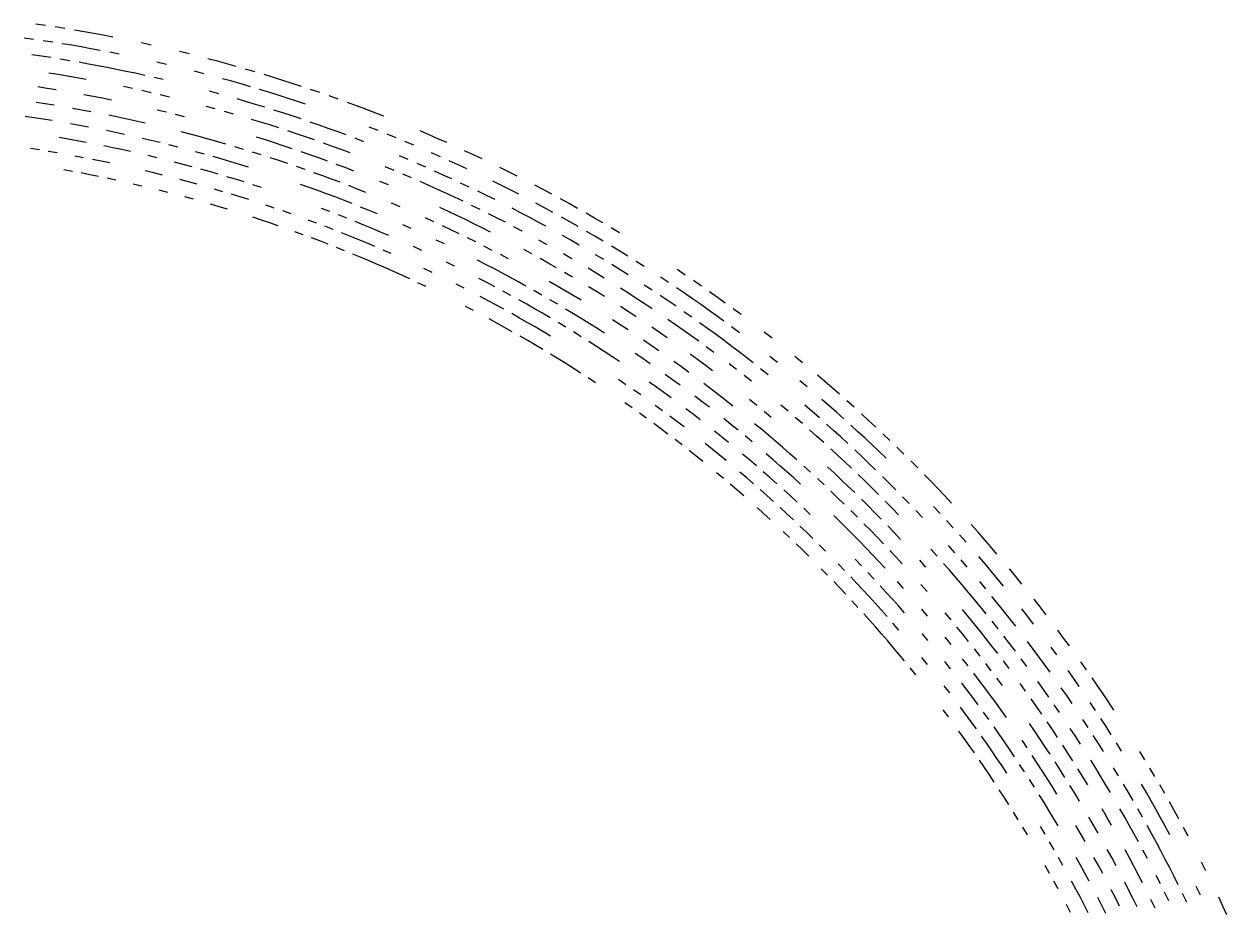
# Model space of a CAD drawing. Header units: metres. Extents: x -298 to 300, y -298 to 299.
# Drawn here: x 40.8 to 272.9, y 124.2 to 296.2 of the extents above; entities that cross this region are included whole.
import ezdxf

# ---------------------------------------------------------------- set-up
doc = ezdxf.new("R2010")
doc.units = ezdxf.units.M

msp = doc.modelspace()

# ---------------------------------------------------------------- linework, layer by layer
for p, q in [((44.97698, 295.93713, -692.8203), (43.11632, 296.21094, -692.8203)), ((48.693043, 295.3546, -692.8203), (46.835926, 295.65173, -692.8203)), ((52.40154, 294.72546, -692.8203), (50.548267, 295.0459, -692.8203)), ((54.252796, 294.39343, -692.8203), (52.40154, 294.72546, -692.8203)), ((42.660145, 293.25507, -692.8203), (40.816395, 293.51428, -692.8203)), ((46.3427, 292.70184, -692.8203), (44.502308, 292.98425, -692.8203)), ((50.018116, 292.10242, -692.8203), (48.181324, 292.4079, -692.8203)), ((56.101917, 294.04974, -692.8203), (54.252796, 294.39343, -692.8203)), ((57.948902, 293.69446, -692.8203), (56.101917, 294.04974, -692.8203)), ((65.31347, 292.15735, -692.8203), (63.47594, 292.55896, -692.8203)), ((44.156483, 290.01172, -692.8203), (42.33318, 290.2804, -692.8203)), ((51.852894, 291.7854, -692.8203), (50.018116, 292.10242, -692.8203)), ((53.68572, 291.4568, -692.8203), (51.852894, 291.7854, -692.8203)), ((55.516468, 291.11676, -692.8203), (53.68572, 291.4568, -692.8203)), ((59.171375, 290.4021, -692.8203), (57.34502, 290.76514, -692.8203)), ((72.63744, 290.4356, -692.8203), (70.81054, 290.8833, -692.8203)), ((45.978138, 289.73157, -692.8203), (44.156483, 290.01172, -692.8203)), ((49.615955, 289.13702, -692.8203), (47.797962, 289.44006, -692.8203)), ((53.246082, 288.49677, -692.8203), (51.431995, 288.82263, -692.8203)), ((55.058094, 288.15955, -692.8203), (53.246082, 288.49677, -692.8203)), ((56.86797, 287.8109, -692.8203), (55.058094, 288.15955, -692.8203)), ((58.675587, 287.45093, -692.8203), (56.86797, 287.8109, -692.8203)), ((68.267204, 288.41504, -692.8203), (66.45312, 288.83533, -692.8203)), ((78.100945, 289.0238, -692.8203), (76.28271, 289.50586, -692.8203)), ((79.91607, 288.53027, -692.8203), (78.100945, 289.0238, -692.8203)), ((81.72814, 288.0254, -692.8203), (79.91607, 288.53027, -692.8203)), ((47.419056, 286.4713, -692.8203), (45.617847, 286.76062, -692.8203)), ((49.218372, 286.17078, -692.8203), (47.419056, 286.4713, -692.8203)), ((51.015797, 285.8589, -692.8203), (49.218372, 286.17078, -692.8203)), ((52.811268, 285.53577, -692.8203), (51.015797, 285.8589, -692.8203)), ((60.481007, 287.0796, -692.8203), (58.675587, 287.45093, -692.8203)), ((62.284046, 286.69696, -692.8203), (60.481007, 287.0796, -692.8203)), ((64.08465, 286.30298, -692.8203), (62.284046, 286.69696, -692.8203)), ((67.67834, 285.48108, -692.8203), (65.882744, 285.89764, -692.8203)), ((75.49645, 286.62018, -692.8203), (73.69341, 287.08594, -692.8203)), ((80.88775, 285.1551, -692.8203), (79.09374, 285.65472, -692.8203)), ((85.34258, 286.98157, -692.8203), (83.53698, 287.50916, -692.8203)), ((88.94372, 285.89233, -692.8203), (87.14483, 286.44257, -692.8203)), ((90.73907, 285.3307, -692.8203), (88.94372, 285.89233, -692.8203)), ((45.255604, 283.78992, -692.8203), (43.471363, 284.06555, -692.8203)), ((47.038136, 283.50293, -692.8203), (45.255604, 283.78992, -692.8203)), ((61.75646, 283.7511, -692.8203), (59.971912, 284.1305, -692.8203)), ((65.31817, 282.95862, -692.8203), (63.538563, 283.36047, -692.8203)), ((78.39385, 282.74524, -692.8203), (76.615166, 283.22925, -692.8203)), ((82.67864, 284.64417, -692.8203), (80.88775, 285.1551, -692.8203)), ((84.4663, 284.12195, -692.8203), (82.67864, 284.64417, -692.8203)), ((88.03161, 283.04395, -692.8203), (86.2506, 283.58856, -692.8203)), ((92.53094, 284.75787, -692.8203), (90.73907, 285.3307, -692.8203)), ((94.319145, 284.17377, -692.8203), (92.53094, 284.75787, -692.8203)), ((97.88445, 282.97192, -692.8203), (96.10369, 283.57843, -692.8203)), ((44.8911, 280.81946, -692.8203), (43.125538, 281.09296, -692.8203)), ((46.655018, 280.5349, -692.8203), (44.8911, 280.81946, -692.8203)), ((54.14928, 282.2434, -692.8203), (52.3745, 282.57507, -692.8203)), ((55.922047, 281.90063, -692.8203), (54.14928, 282.2434, -692.8203)), ((57.692554, 281.54675, -692.8203), (55.922047, 281.90063, -692.8203)), ((68.869804, 282.12146, -692.8203), (67.09527, 282.54565, -692.8203)), ((83.711296, 281.22632, -692.8203), (81.94195, 281.74377, -692.8203)), ((85.47729, 280.69775, -692.8203), (83.711296, 281.22632, -692.8203)), ((89.809135, 282.48816, -692.8203), (88.03161, 283.04395, -692.8203)), ((91.58318, 281.9212, -692.8203), (89.809135, 282.48816, -692.8203)), ((93.35363, 281.34308, -692.8203), (91.58318, 281.9212, -692.8203)), ((95.120415, 280.7539, -692.8203), (93.35363, 281.34308, -692.8203)), ((101.43444, 281.72534, -692.8203), (99.66143, 282.3542, -692.8203)), ((104.96856, 280.4342, -692.8203), (103.203545, 281.08533, -692.8203)), ((51.935474, 279.61475, -692.8203), (50.177235, 279.9325, -692.8203)), ((53.6917, 279.28595, -692.8203), (51.935474, 279.61475, -692.8203)), ((58.94762, 278.2334, -692.8203), (57.197865, 278.5952, -692.8203)), ((68.26641, 279.1902, -692.8203), (66.51031, 279.61066, -692.8203)), ((71.7705, 278.31628, -692.8203), (70.01977, 278.7588, -692.8203)), ((77.700615, 279.83392, -692.8203), (75.94024, 280.3136, -692.8203)), ((81.21221, 278.8413, -692.8203), (79.45794, 279.34314, -692.8203)), ((87.23998, 280.15808, -692.8203), (85.47729, 280.69775, -692.8203)), ((90.75512, 279.0456, -692.8203), (88.99926, 279.60742, -692.8203)), ((92.50738, 278.47278, -692.8203), (90.75512, 279.0456, -692.8203)), ((94.256035, 277.88904, -692.8203), (92.50738, 278.47278, -692.8203)), ((106.729485, 279.77197, -692.8203), (104.96856, 280.4342, -692.8203)), ((108.48626, 279.0987, -692.8203), (106.729485, 279.77197, -692.8203)), ((110.23876, 278.41443, -692.8203), (108.48626, 279.0987, -692.8203)), ((42.777454, 278.1206, -692.8203), (41.02886, 278.38086, -692.8203)), ((44.524403, 277.84937, -692.8203), (42.777454, 278.1206, -692.8203)), ((46.26958, 277.56714, -692.8203), (44.524403, 277.84937, -692.8203)), ((51.49425, 276.65485, -692.8203), (49.754627, 276.9699, -692.8203)), ((53.23186, 276.32886, -692.8203), (51.49425, 276.65485, -692.8203)), ((60.695118, 277.86047, -692.8203), (58.94762, 278.2334, -692.8203)), ((62.440235, 277.47668, -692.8203), (60.695118, 277.86047, -692.8203)), ((64.182976, 277.0819, -692.8203), (62.440235, 277.47668, -692.8203)), ((86.45568, 277.26996, -692.8203), (84.711174, 277.8047, -692.8203)), ((88.19683, 276.72424, -692.8203), (86.45568, 277.26996, -692.8203)), ((89.93456, 276.16754, -692.8203), (88.19683, 276.72424, -692.8203)), ((97.74218, 276.68848, -692.8203), (96.00097, 277.2942, -692.8203)), ((99.47961, 276.07178, -692.8203), (97.74218, 276.68848, -692.8203)), ((109.115105, 275.6427, -692.8203), (107.38, 276.31995, -692.8203)), ((49.3297, 274.00757, -692.8203), (47.6068, 274.30908, -692.8203)), ((51.05077, 273.69525, -692.8203), (49.3297, 274.00757, -692.8203)), ((58.43218, 275.28546, -692.8203), (56.700916, 275.64417, -692.8203)), ((60.16112, 274.9159, -692.8203), (58.43218, 275.28546, -692.8203)), ((65.33379, 273.74207, -692.8203), (63.611988, 274.14417, -692.8203)), ((72.85766, 274.94403, -692.8203), (71.128105, 275.39343, -692.8203)), ((74.58434, 274.48376, -692.8203), (72.85766, 274.94403, -692.8203)), ((76.3081, 274.0127, -692.8203), (74.58434, 274.48376, -692.8203)), ((78.02892, 273.53082, -692.8203), (76.3081, 274.0127, -692.8203)), ((87.39245, 273.8416, -692.8203), (85.669426, 274.38232, -692.8203)), ((89.112114, 273.29004, -692.8203), (87.39245, 273.8416, -692.8203)), ((93.39941, 275.02148, -692.8203), (91.668755, 275.59998, -692.8203)), ((95.126335, 274.43213, -692.8203), (93.39941, 275.02148, -692.8203)), ((96.8496, 273.8319, -692.8203), (95.126335, 274.43213, -692.8203)), ((101.213066, 275.4442, -692.8203), (99.47961, 276.07178, -692.8203)), ((102.94262, 274.8058, -692.8203), (101.213066, 275.4442, -692.8203)), ((106.38958, 273.49622, -692.8203), (104.668144, 274.15637, -692.8203)), ((112.57244, 274.25537, -692.8203), (110.84594, 274.95447, -692.8203)), ((118.93517, 274.82837, -692.8203), (117.20495, 275.56738, -692.8203)), ((120.66076, 274.0785, -692.8203), (118.93517, 274.82837, -692.8203)), ((122.381584, 273.31775, -692.8203), (120.66076, 274.0785, -692.8203)), ((43.78417, 271.91016, -692.8203), (42.074574, 272.17688, -692.8203)), ((47.19829, 271.3446, -692.8203), (45.492115, 271.6327, -692.8203)), ((52.769825, 273.37213, -692.8203), (51.05077, 273.69525, -692.8203)), ((57.914417, 272.33795, -692.8203), (56.20171, 272.69348, -692.8203)), ((59.624928, 271.97168, -692.8203), (57.914417, 272.33795, -692.8203)), ((61.333057, 271.59473, -692.8203), (59.624928, 271.97168, -692.8203)), ((67.05297, 273.32922, -692.8203), (65.33379, 273.74207, -692.8203)), ((70.48351, 272.47095, -692.8203), (68.769585, 272.90552, -692.8203)), ((75.608574, 271.10303, -692.8203), (73.90307, 271.5697, -692.8203)), ((79.7467, 273.03815, -692.8203), (78.02892, 273.53082, -692.8203)), ((83.172844, 272.0204, -692.8203), (81.46136, 272.53467, -692.8203)), ((86.58593, 270.9596, -692.8203), (84.881035, 271.49536, -692.8203)), ((90.82824, 272.72766, -692.8203), (89.112114, 273.29004, -692.8203)), ((92.540825, 272.15454, -692.8203), (90.82824, 272.72766, -692.8203)), ((95.95507, 270.976, -692.8203), (94.24981, 271.57068, -692.8203)), ((100.28466, 272.59912, -692.8203), (98.569084, 273.22095, -692.8203)), ((101.99633, 271.96655, -692.8203), (100.28466, 272.59912, -692.8203)), ((103.70403, 271.32324, -692.8203), (101.99633, 271.96655, -692.8203)), ((116.01208, 272.82477, -692.8203), (114.29449, 273.54553, -692.8203)), ((127.51513, 270.97083, -692.8203), (125.80883, 271.76385, -692.8203)), ((52.30553, 270.41577, -692.8203), (50.60503, 270.73608, -692.8203)), ((55.700306, 269.74323, -692.8203), (54.003956, 270.08484, -692.8203)), ((57.39452, 269.39093, -692.8203), (55.700306, 269.74323, -692.8203)), ((66.442986, 270.3994, -692.8203), (64.74218, 270.8086, -692.8203)), ((71.529594, 269.10797, -692.8203), (69.83672, 269.54907, -692.8203)), ((79.01061, 270.13745, -692.8203), (77.31109, 270.62555, -692.8203)), ((80.707085, 269.6386, -692.8203), (79.01061, 270.13745, -692.8203)), ((82.40038, 269.12915, -692.8203), (80.707085, 269.6386, -692.8203)), ((89.98559, 269.85608, -692.8203), (88.28747, 270.4132, -692.8203)), ((91.68017, 269.28833, -692.8203), (89.98559, 269.85608, -692.8203)), ((97.65661, 270.37067, -692.8203), (95.95507, 270.976, -692.8203)), ((99.35436, 269.75464, -692.8203), (97.65661, 270.37067, -692.8203)), ((114.93285, 270.0338, -692.8203), (113.2329, 270.7478, -692.8203)), ((118.319084, 268.57397, -692.8203), (116.62823, 269.3092, -692.8203)), ((121.13738, 270.59802, -692.8203), (119.433586, 271.351, -692.8203)), ((124.53057, 269.05994, -692.8203), (122.83642, 269.83435, -692.8203)), ((129.21635, 270.167, -692.8203), (127.51513, 270.97083, -692.8203)), ((50.157093, 267.77728, -692.8203), (48.473255, 268.0841, -692.8203)), ((53.51891, 267.1319, -692.8203), (51.838978, 267.45984, -692.8203)), ((55.196705, 266.79333, -692.8203), (53.51891, 267.1319, -692.8203)), ((65.83074, 267.47015, -692.8203), (64.14837, 267.8755, -692.8203)), ((67.51055, 267.0542, -692.8203), (65.83074, 267.47015, -692.8203)), ((73.21966, 268.65625, -692.8203), (71.529594, 269.10797, -692.8203)), ((76.59112, 267.72083, -692.8203), (74.90685, 268.19385, -692.8203)), ((78.27239, 267.2373, -692.8203), (76.59112, 267.72083, -692.8203)), ((84.09045, 268.60907, -692.8203), (82.40038, 269.12915, -692.8203)), ((95.058464, 268.12085, -692.8203), (93.37115, 268.70984, -692.8203)), ((98.42193, 266.91095, -692.8203), (96.74206, 267.52118, -692.8203)), ((100.09789, 266.29016, -692.8203), (98.42193, 266.91095, -692.8203)), ((102.73809, 268.49066, -692.8203), (101.04821, 269.12793, -692.8203)), ((104.42394, 267.8427, -692.8203), (102.73809, 268.49066, -692.8203)), ((112.18029, 267.94623, -692.8203), (110.49358, 268.64294, -692.8203)), ((115.54052, 266.52112, -692.8203), (113.86266, 267.23895, -692.8203)), ((121.68682, 267.07153, -692.8203), (120.0053, 267.82806, -692.8203)), ((123.36352, 266.30457, -692.8203), (121.68682, 267.07153, -692.8203)), ((126.2199, 268.2749, -692.8203), (124.53057, 269.05994, -692.8203)), ((134.28941, 267.6917, -692.8203), (132.60362, 268.52747, -692.8203)), ((135.97002, 266.8454, -692.8203), (134.28941, 267.6917, -692.8203)), ((58.545826, 266.08472, -692.8203), (56.872364, 266.44434, -692.8203)), ((63.552296, 264.94293, -692.8203), (61.885853, 265.33398, -692.8203)), ((72.53399, 265.7433, -692.8203), (70.862236, 266.1908, -692.8203)), ((74.20287, 265.28528, -692.8203), (72.53399, 265.7433, -692.8203)), ((81.625786, 266.23853, -692.8203), (79.950676, 266.74316, -692.8203)), ((83.29772, 265.7234, -692.8203), (81.625786, 266.23853, -692.8203)), ((86.63177, 264.6615, -692.8203), (84.96636, 265.1977, -692.8203)), ((95.82537, 264.67236, -692.8203), (94.15966, 265.26636, -692.8203)), ((97.4873, 264.068, -692.8203), (95.82537, 264.67236, -692.8203)), ((101.76995, 265.65887, -692.8203), (100.09789, 266.29016, -692.8203)), ((105.102104, 264.36487, -692.8203), (103.43804, 265.0171, -692.8203)), ((111.12585, 265.1454, -692.8203), (109.45672, 265.83557, -692.8203)), ((118.88262, 265.05383, -692.8203), (117.21386, 265.79272, -692.8203)), ((120.546745, 264.30444, -692.8203), (118.88262, 265.05383, -692.8203)), ((126.702446, 264.73895, -692.8203), (125.03545, 265.52698, -692.8203)), ((132.92705, 265.02917, -692.8203), (131.25792, 265.85645, -692.8203)), ((134.59093, 264.19153, -692.8203), (132.92705, 265.02917, -692.8203)), ((140.97948, 264.2433, -692.8203), (139.31511, 265.12115, -692.8203)), ((68.53655, 263.70697, -692.8203), (66.87774, 264.1294, -692.8203)), ((73.49676, 262.3772, -692.8203), (71.84618, 262.8308, -692.8203)), ((79.19201, 263.8484, -692.8203), (77.531975, 264.33777, -692.8203)), ((82.5028, 262.83832, -692.8203), (80.84899, 263.3485, -692.8203)), ((84.15331, 262.3177, -692.8203), (82.5028, 262.83832, -692.8203)), ((99.14544, 263.45312, -692.8203), (97.4873, 264.068, -692.8203)), ((100.799736, 262.82788, -692.8203), (99.14544, 263.45312, -692.8203)), ((102.450066, 262.19226, -692.8203), (100.799736, 262.82788, -692.8203)), ((106.76202, 263.70215, -692.8203), (105.102104, 264.36487, -692.8203)), ((122.20611, 263.54468, -692.8203), (120.546745, 264.30444, -692.8203)), ((123.86071, 262.7744, -692.8203), (122.20611, 263.54468, -692.8203)), ((125.51043, 261.99384, -692.8203), (123.86071, 262.7744, -692.8203)), ((130.02147, 263.13147, -692.8203), (128.36449, 263.94043, -692.8203)), ((131.67339, 262.31213, -692.8203), (130.02147, 263.13147, -692.8203)), ((136.24962, 263.34332, -692.8203), (134.59093, 264.19153, -692.8203)), ((142.63835, 263.35498, -692.8203), (140.97948, 264.2433, -692.8203)), ((145.9392, 261.54712, -692.8203), (144.29161, 262.45624, -692.8203)), ((78.431206, 260.95416, -692.8203), (76.78936, 261.43884, -692.8203)), ((80.07, 260.45923, -692.8203), (78.431206, 260.95416, -692.8203)), ((89.085075, 260.69373, -692.8203), (87.44457, 261.24536, -692.8203)), ((92.355644, 259.5595, -692.8203), (90.72216, 260.1317, -692.8203)), ((99.827385, 259.99768, -692.8203), (98.19091, 260.61682, -692.8203)), ((104.09637, 261.54626, -692.8203), (102.450066, 262.19226, -692.8203)), ((107.3767, 260.22327, -692.8203), (105.73864, 260.8899, -692.8203)), ((109.01061, 259.54633, -692.8203), (107.3767, 260.22327, -692.8203)), ((113.35931, 260.94727, -692.8203), (111.716484, 261.65155, -692.8203)), ((122.684135, 260.0227, -692.8203), (121.04687, 260.78564, -692.8203)), ((124.31658, 259.2495, -692.8203), (122.684135, 260.0227, -692.8203)), ((128.79509, 260.4016, -692.8203), (127.155266, 261.20288, -692.8203)), ((136.59789, 259.792, -692.8203), (134.96165, 260.64233, -692.8203)), ((141.19316, 260.73645, -692.8203), (139.55077, 261.61584, -692.8203)), ((142.83, 259.84692, -692.8203), (141.19316, 260.73645, -692.8203)), ((147.58104, 260.6277, -692.8203), (145.9392, 261.54712, -692.8203)), ((86.593254, 258.37646, -692.8203), (84.96734, 258.91254, -692.8203)), ((88.21575, 257.8302, -692.8203), (86.593254, 258.37646, -692.8203)), ((89.83483, 257.2738, -692.8203), (88.21575, 257.8302, -692.8203)), ((97.234184, 257.78137, -692.8203), (95.61175, 258.38428, -692.8203)), ((103.08849, 258.72845, -692.8203), (101.45995, 259.36816, -692.8203)), ((106.33355, 257.41833, -692.8203), (104.713066, 258.0785, -692.8203)), ((119.88549, 258.02747, -692.8203), (118.26086, 258.77277, -692.8203)), ((125.94421, 258.46613, -692.8203), (124.31658, 259.2495, -692.8203)), ((127.56689, 257.6725, -692.8203), (125.94421, 258.46613, -692.8203)), ((129.1845, 256.86865, -692.8203), (127.56689, 257.6725, -692.8203)), ((132.05956, 258.76813, -692.8203), (130.42986, 259.58997, -692.8203)), ((133.684, 257.93604, -692.8203), (132.05956, 258.76813, -692.8203)), ((138.22874, 258.9314, -692.8203), (136.59789, 259.792, -692.8203)), ((139.85417, 258.0605, -692.8203), (138.22874, 258.9314, -692.8203)), ((141.4741, 257.17938, -692.8203), (139.85417, 258.0605, -692.8203)), ((146.08684, 258.03687, -692.8203), (144.46129, 258.94702, -692.8203)), ((147.70671, 257.11652, -692.8203), (146.08684, 258.03687, -692.8203)), ((150.84734, 258.75787, -692.8203), (149.21715, 259.69788, -692.8203)), ((152.47166, 257.80762, -692.8203), (150.84734, 258.75787, -692.8203)), ((94.67071, 255.54356, -692.8203), (93.06237, 256.13043, -692.8203)), ((100.467705, 256.54492, -692.8203), (98.8529, 257.1682, -692.8203)), ((103.68542, 255.26793, -692.8203), (102.078545, 255.91148, -692.8203)), ((105.28826, 254.61424, -692.8203), (103.68542, 255.26793, -692.8203)), ((107.94982, 256.74805, -692.8203), (106.33355, 257.41833, -692.8203)), ((109.56188, 256.0675, -692.8203), (107.94982, 256.74805, -692.8203)), ((111.16967, 255.37694, -692.8203), (109.56188, 256.0675, -692.8203)), ((115.50286, 256.7362, -692.8203), (113.88647, 257.45404, -692.8203)), ((123.12072, 256.50623, -692.8203), (121.505486, 257.2719, -692.8203)), ((124.73107, 255.73033, -692.8203), (123.12072, 256.50623, -692.8203)), ((130.7971, 256.0547, -692.8203), (129.1845, 256.86865, -692.8203)), ((136.91716, 256.24133, -692.8203), (135.30327, 257.09375, -692.8203)), ((146.3004, 254.47527, -692.8203), (144.69731, 255.38676, -692.8203)), ((150.92894, 255.24535, -692.8203), (149.32079, 256.18604, -692.8203)), ((152.53123, 254.29466, -692.8203), (150.92894, 255.24535, -692.8203)), ((155.7022, 255.87651, -692.8203), (154.08995, 256.84717, -692.8203)), ((97.876274, 254.33952, -692.8203), (96.27538, 254.94658, -692.8203)), ((99.47332, 253.7224, -692.8203), (97.876274, 254.33952, -692.8203)), ((102.65569, 252.45811, -692.8203), (101.06646, 253.09526, -692.8203)), ((106.886955, 253.95055, -692.8203), (105.28826, 254.61424, -692.8203)), ((108.48144, 253.27684, -692.8203), (106.886955, 253.95055, -692.8203)), ((117.55663, 252.51384, -692.8203), (115.96667, 253.24467, -692.8203)), ((121.92272, 253.76378, -692.8203), (120.32476, 254.52202, -692.8203)), ((127.937126, 254.1483, -692.8203), (126.3366, 254.94438, -692.8203)), ((131.1231, 252.52611, -692.8203), (129.53264, 253.34227, -692.8203)), ((141.72655, 253.62328, -692.8203), (140.12889, 254.50603, -692.8203)), ((147.89781, 253.5537, -692.8203), (146.3004, 254.47527, -692.8203)), ((155.7177, 252.36302, -692.8203), (154.12749, 253.33385, -692.8203)), ((105.82195, 251.15392, -692.8203), (104.24084, 251.81102, -692.8203)), ((107.39892, 250.48692, -692.8203), (105.82195, 251.15392, -692.8203)), ((111.65771, 251.89928, -692.8203), (110.07177, 252.59306, -692.8203)), ((129.83958, 249.82268, -692.8203), (128.26616, 250.63078, -692.8203)), ((134.2885, 250.864, -692.8203), (132.70842, 251.70006, -692.8203)), ((138.78185, 251.8336, -692.8203), (137.19554, 252.69786, -692.8203)), ((141.9381, 250.07518, -692.8203), (140.36272, 250.95934, -692.8203)), ((146.48582, 250.91502, -692.8203), (144.90501, 251.82774, -692.8203)), ((152.65477, 250.72905, -692.8203), (151.07506, 251.68059, -692.8203)), ((157.3018, 251.38219, -692.8203), (155.7177, 252.36302, -692.8203)), ((108.97167, 249.81004, -692.8203), (107.39892, 250.48692, -692.8203)), ((110.540215, 249.12328, -692.8203), (108.97167, 249.81004, -692.8203)), ((112.10436, 248.42662, -692.8203), (110.540215, 249.12328, -692.8203)), ((113.66418, 247.7202, -692.8203), (112.10436, 248.42662, -692.8203)), ((119.52062, 248.28178, -692.8203), (117.95721, 249.02501, -692.8203)), ((123.86993, 249.49107, -692.8203), (122.2987, 250.26164, -692.8203)), ((131.40794, 249.00475, -692.8203), (129.83958, 249.82268, -692.8203)), ((132.97118, 248.17693, -692.8203), (131.40794, 249.00475, -692.8203)), ((143.50792, 249.18114, -692.8203), (141.9381, 250.07518, -692.8203)), ((151.19334, 248.11742, -692.8203), (149.62999, 249.0598, -692.8203)), ((155.79625, 248.79631, -692.8203), (154.22856, 249.76762, -692.8203)), ((157.3579, 247.81517, -692.8203), (155.79625, 248.79631, -692.8203)), ((160.45146, 249.39085, -692.8203), (158.87975, 250.39146, -692.8203)), ((168.3748, 247.75053, -692.8203), (166.81322, 248.80101, -692.8203)), ((115.219475, 247.00395, -692.8203), (113.66418, 247.7202, -692.8203)), ((118.31652, 245.54222, -692.8203), (116.770256, 246.27794, -692.8203)), ((125.727104, 245.21092, -692.8203), (124.18273, 245.99321, -692.8203)), ((130.10545, 246.31041, -692.8203), (128.55406, 247.12029, -692.8203)), ((131.65178, 245.49083, -692.8203), (130.10545, 246.31041, -692.8203)), ((134.52916, 247.33928, -692.8203), (132.97118, 248.17693, -692.8203)), ((136.08183, 246.49187, -692.8203), (134.52916, 247.33928, -692.8203)), ((137.6292, 245.63469, -692.8203), (136.08183, 246.49187, -692.8203)), ((143.65636, 245.64061, -692.8203), (142.10875, 246.53563, -692.8203)), ((146.63048, 247.36351, -692.8203), (145.07207, 248.2772, -692.8203)), ((152.75072, 247.1652, -692.8203), (151.19334, 248.11742, -692.8203)), ((165.12846, 246.32988, -692.8203), (163.57585, 247.35997, -692.8203)), ((171.47801, 245.62022, -692.8203), (169.9298, 246.69023, -692.8203)), ((134.7288, 243.82256, -692.8203), (133.19292, 244.66154, -692.8203)), ((140.70769, 243.89128, -692.8203), (139.17113, 244.7678, -692.8203)), ((145.19823, 244.73582, -692.8203), (143.65636, 245.64061, -692.8203)), ((146.73448, 243.8214, -692.8203), (145.19823, 244.73582, -692.8203)), ((148.265, 242.89726, -692.8203), (146.73448, 243.8214, -692.8203)), ((151.27116, 244.56383, -692.8203), (149.73009, 245.50676, -692.8203)), ((152.8062, 243.61119, -692.8203), (151.27116, 244.56383, -692.8203)), ((157.38664, 244.2501, -692.8203), (155.84746, 245.23155, -692.8203)), ((158.91966, 243.25902, -692.8203), (157.38664, 244.2501, -692.8203)), ((162.00536, 244.81303, -692.8203), (160.46245, 245.82347, -692.8203)), ((165.07195, 242.76317, -692.8203), (163.54185, 243.7929, -692.8203)), ((168.2141, 244.24046, -692.8203), (166.67455, 245.29002, -692.8203)), ((169.74706, 243.1812, -692.8203), (168.2141, 244.24046, -692.8203)), ((174.5543, 243.45103, -692.8203), (173.01958, 244.54045, -692.8203)), ((127.4945, 240.92491, -692.8203), (125.97692, 241.71849, -692.8203)), ((130.33037, 242.80583, -692.8203), (128.80101, 243.61717, -692.8203)), ((131.85466, 241.98485, -692.8203), (130.33037, 242.80583, -692.8203)), ((133.37376, 241.1544, -692.8203), (131.85466, 241.98485, -692.8203)), ((137.78471, 242.11577, -692.8203), (136.25945, 242.97398, -692.8203)), ((139.30455, 241.24797, -692.8203), (137.78471, 242.11577, -692.8203)), ((143.76402, 242.10924, -692.8203), (142.23863, 243.00505, -692.8203)), ((157.37523, 240.6956, -692.8203), (155.85832, 241.67705, -692.8203)), ((160.44646, 242.25835, -692.8203), (158.91966, 243.25902, -692.8203)), ((161.96696, 241.24803, -692.8203), (160.44646, 242.25835, -692.8203)), ((166.5955, 241.72374, -692.8203), (165.07195, 242.76317, -692.8203)), ((171.27336, 242.11235, -692.8203), (169.74706, 243.1812, -692.8203)), ((172.7929, 241.03392, -692.8203), (171.27336, 242.11235, -692.8203)), ((176.0822, 242.35191, -692.8203), (174.5543, 243.45103, -692.8203)), ((132.01677, 238.48723, -692.8203), (130.51439, 239.30925, -692.8203)), ((136.39622, 239.46477, -692.8203), (134.88768, 240.31432, -692.8203)), ((137.89952, 238.60576, -692.8203), (136.39622, 239.46477, -692.8203)), ((140.81895, 240.37059, -692.8203), (139.30455, 241.24797, -692.8203)), ((142.32787, 239.48375, -692.8203), (140.81895, 240.37059, -692.8203)), ((146.79784, 240.28893, -692.8203), (145.2838, 241.20384, -692.8203)), ((148.30614, 239.36449, -692.8203), (146.79784, 240.28893, -692.8203)), ((149.80864, 238.43059, -692.8203), (148.30614, 239.36449, -692.8203)), ((155.82884, 238.1334, -692.8203), (154.32805, 239.10521, -692.8203)), ((158.88597, 239.7047, -692.8203), (157.37523, 240.6956, -692.8203)), ((166.49004, 238.16014, -692.8203), (164.98882, 239.1989, -692.8203)), ((169.62303, 239.61638, -692.8203), (168.1126, 240.67485, -692.8203)), ((174.30565, 239.9459, -692.8203), (172.7929, 241.03392, -692.8203)), ((175.81157, 238.8485, -692.8203), (174.30565, 239.9459, -692.8203)), ((179.11717, 240.1251, -692.8203), (177.60313, 241.24327, -692.8203)), ((133.5139, 237.65575, -692.8203), (132.01677, 238.48723, -692.8203)), ((135.00584, 236.81493, -692.8203), (133.5139, 237.65575, -692.8203)), ((139.39732, 237.73729, -692.8203), (137.89952, 238.60576, -692.8203)), ((140.8897, 236.85942, -692.8203), (139.39732, 237.73729, -692.8203)), ((142.37651, 235.97221, -692.8203), (140.8897, 236.85942, -692.8203)), ((145.32878, 237.68169, -692.8203), (143.83116, 238.58745, -692.8203)), ((148.30693, 235.84203, -692.8203), (146.82072, 236.76659, -692.8203)), ((151.30522, 237.48723, -692.8203), (149.80864, 238.43059, -692.8203)), ((152.79588, 236.53453, -692.8203), (151.30522, 237.48723, -692.8203)), ((157.32347, 237.15227, -692.8203), (155.82884, 238.1334, -692.8203)), ((163.38042, 236.6751, -692.8203), (161.8886, 237.69438, -692.8203)), ((167.98473, 237.11186, -692.8203), (166.49004, 238.16014, -692.8203)), ((169.47276, 236.0543, -692.8203), (167.98473, 237.11186, -692.8203)), ((172.62389, 237.47105, -692.8203), (171.12682, 238.54845, -692.8203)), ((174.11418, 236.38426, -692.8203), (172.62389, 237.47105, -692.8203)), ((178.8026, 236.62523, -692.8203), (177.3106, 237.74156, -692.8203)), ((185.10204, 235.55772, -692.8203), (183.61662, 236.71361, -692.8203)), ((137.97374, 235.10509, -692.8203), (136.49242, 235.96465, -692.8203)), ((139.44957, 234.23619, -692.8203), (137.97374, 235.10509, -692.8203)), ((151.26176, 233.96507, -692.8203), (149.78728, 234.90819, -692.8203)), ((161.77013, 234.15257, -692.8203), (160.29417, 235.16179, -692.8203)), ((164.86583, 235.64647, -692.8203), (163.38042, 236.6751, -692.8203)), ((170.95421, 234.98735, -692.8203), (169.47276, 236.0543, -692.8203)), ((175.59758, 235.2882, -692.8203), (174.11418, 236.38426, -692.8203)), ((177.07414, 234.18272, -692.8203), (175.59758, 235.2882, -692.8203)), ((140.91997, 233.35808, -692.8203), (139.44957, 234.23619, -692.8203)), ((143.84404, 231.5742, -692.8203), (142.38481, 232.47075, -692.8203)), ((152.73027, 233.01268, -692.8203), (151.26176, 233.96507, -692.8203)), ((154.19286, 232.05101, -692.8203), (152.73027, 233.01268, -692.8203)), ((155.64934, 231.08025, -692.8203), (154.19286, 232.05101, -692.8203)), ((160.15794, 231.63127, -692.8203), (158.69786, 232.63042, -692.8203)), ((163.23973, 233.13408, -692.8203), (161.77013, 234.15257, -692.8203)), ((170.74205, 231.43907, -692.8203), (169.28294, 232.50475, -692.8203)), ((173.89684, 232.8256, -692.8203), (172.42894, 233.91112, -692.8203)), ((178.54369, 233.06804, -692.8203), (177.07414, 234.18272, -692.8203)), ((180.00627, 231.94408, -692.8203), (178.54369, 233.06804, -692.8203)), ((186.15611, 230.90398, -692.8203), (184.69981, 232.0667, -692.8203)), ((145.29771, 230.66844, -692.8203), (143.84404, 231.5742, -692.8203)), ((146.74559, 229.75365, -692.8203), (145.29771, 230.66844, -692.8203)), ((148.18773, 228.8297, -692.8203), (146.74559, 229.75365, -692.8203)), ((161.61174, 230.62303, -692.8203), (160.15794, 231.63127, -692.8203)), ((167.60979, 230.02348, -692.8203), (166.15959, 231.0695, -692.8203)), ((169.05333, 228.96837, -692.8203), (167.60979, 230.02348, -692.8203)), ((172.1945, 230.36424, -692.8203), (170.74205, 231.43907, -692.8203)), ((173.64018, 229.28026, -692.8203), (172.1945, 230.36424, -692.8203)), ((178.25938, 229.51408, -692.8203), (176.81218, 230.62706, -692.8203)), ((181.46178, 230.81102, -692.8203), (180.00627, 231.94408, -692.8203)), ((190.97057, 230.84117, -692.8203), (189.51451, 232.0341, -692.8203)), ((151.05455, 226.9547, -692.8203), (149.62407, 227.89671, -692.8203)), ((156.92796, 226.59251, -692.8203), (155.49962, 227.57146, -692.8203)), ((165.93474, 227.54356, -692.8203), (164.50017, 228.57909, -692.8203)), ((167.36278, 226.49901, -692.8203), (165.93474, 227.54356, -692.8203)), ((181.13286, 227.26085, -692.8203), (179.69969, 228.39195, -692.8203)), ((184.3513, 228.51744, -692.8203), (182.91014, 229.66881, -692.8203)), ((195.29326, 227.20763, -692.8203), (193.85997, 228.4279, -692.8203)), ((159.7661, 224.60777, -692.8203), (158.35014, 225.6046, -692.8203)), ((162.83891, 226.08989, -692.8203), (161.41356, 227.10606, -692.8203)), ((164.25786, 225.06487, -692.8203), (162.83891, 226.08989, -692.8203)), ((173.34404, 225.74883, -692.8203), (171.92052, 226.83098, -692.8203)), ((174.76073, 224.6577, -692.8203), (173.34404, 225.74883, -692.8203)), ((191.90758, 226.16222, -692.8203), (190.48088, 227.36125, -692.8203)), ((196.71886, 225.97844, -692.8203), (195.29326, 227.20763, -692.8203)), ((198.13676, 224.74028, -692.8203), (196.71886, 225.97844, -692.8203)), ((158.1168, 222.11082, -692.8203), (156.71654, 223.09734, -692.8203)), ((165.6704, 224.03087, -692.8203), (164.25786, 225.06487, -692.8203)), ((171.60722, 223.31169, -692.8203), (170.19908, 224.38304, -692.8203)), ((173.00865, 222.23155, -692.8203), (171.60722, 223.31169, -692.8203)), ((176.17052, 223.55772, -692.8203), (174.76073, 224.6577, -692.8203)), ((177.57341, 222.44884, -692.8203), (176.17052, 223.55772, -692.8203)), ((182.16893, 222.58751, -692.8203), (180.765, 223.72527, -692.8203)), ((196.14207, 222.51176, -692.8203), (194.7382, 223.73747, -692.8203)), ((200.94908, 222.23729, -692.8203), (199.54686, 223.49321, -692.8203)), ((160.8986, 220.11143, -692.8203), (159.51085, 221.11546, -692.8203)), ((163.97612, 221.56413, -692.8203), (162.57921, 222.58751, -692.8203)), ((166.75072, 219.49107, -692.8203), (165.36668, 220.53197, -692.8203)), ((169.86864, 220.87596, -692.8203), (168.47581, 221.93639, -692.8203)), ((171.25475, 219.80675, -692.8203), (169.86864, 220.87596, -692.8203)), ((184.95512, 220.28569, -692.8203), (183.5656, 221.44096, -692.8203)), ((188.1909, 221.4713, -692.8203), (186.79381, 222.6469, -692.8203)), ((192.84404, 221.42119, -692.8203), (191.44725, 222.62608, -692.8203)), ((194.23326, 220.20757, -692.8203), (192.84404, 221.42119, -692.8203)), ((197.53825, 221.27727, -692.8203), (196.14207, 222.51176, -692.8203)), ((198.92662, 220.03404, -692.8203), (197.53825, 221.27727, -692.8203)), ((203.72984, 219.69914, -692.8203), (202.34343, 220.97258, -692.8203)), ((163.65514, 218.07726, -692.8203), (162.28001, 219.09868, -692.8203)), ((168.12816, 218.44157, -692.8203), (166.75072, 219.49107, -692.8203)), ((177.17186, 218.93852, -692.8203), (175.791, 220.0449, -692.8203)), ((178.5457, 217.82341, -692.8203), (177.17186, 218.93852, -692.8203)), ((183.11461, 217.92583, -692.8203), (181.73997, 219.06969, -692.8203)), ((190.96269, 219.09373, -692.8203), (189.58049, 220.28685, -692.8203)), ((196.98882, 217.75414, -692.8203), (195.61491, 218.98515, -692.8203)), ((201.67986, 217.52135, -692.8203), (200.30717, 218.78203, -692.8203)), ((205.10814, 218.41698, -692.8203), (203.72984, 219.69914, -692.8203)), ((165.02379, 217.04716, -692.8203), (163.65514, 218.07726, -692.8203)), ((167.74156, 214.96129, -692.8203), (166.38591, 216.00853, -692.8203)), ((175.37254, 216.54723, -692.8203), (174.00682, 217.64238, -692.8203)), ((176.73143, 215.44347, -692.8203), (175.37254, 216.54723, -692.8203)), ((181.27232, 215.56749, -692.8203), (179.91258, 216.69969, -692.8203)), ((184.48204, 216.77342, -692.8203), (183.11461, 217.92583, -692.8203)), ((185.84227, 215.61241, -692.8203), (184.48204, 216.77342, -692.8203)), ((193.70445, 216.68156, -692.8203), (192.33733, 217.89195, -692.8203)), ((195.06395, 215.46251, -692.8203), (193.70445, 216.68156, -692.8203)), ((198.35497, 216.51445, -692.8203), (196.98882, 217.75414, -692.8203)), ((199.71336, 215.26622, -692.8203), (198.35497, 216.51445, -692.8203)), ((203.0446, 216.25212, -692.8203), (201.67986, 217.52135, -692.8203)), ((204.40135, 214.97429, -692.8203), (203.0446, 216.25212, -692.8203)), ((207.84062, 215.82677, -692.8203), (206.47844, 217.1262, -692.8203)), ((170.43297, 212.84142, -692.8203), (169.09056, 213.90562, -692.8203)), ((173.57152, 214.15733, -692.8203), (172.22075, 215.2412, -692.8203)), ((174.91539, 213.06493, -692.8203), (173.57152, 214.15733, -692.8203)), ((187.19511, 214.44286, -692.8203), (185.84227, 215.61241, -692.8203)), ((188.54063, 213.26488, -692.8203), (187.19511, 214.44286, -692.8203)), ((197.75981, 212.99901, -692.8203), (196.4157, 214.23503, -692.8203)), ((202.40648, 212.74425, -692.8203), (201.06389, 214.00945, -692.8203)), ((205.75005, 213.68797, -692.8203), (204.40135, 214.97429, -692.8203)), ((207.09068, 212.39317, -692.8203), (205.75005, 213.68797, -692.8203)), ((210.54039, 213.20238, -692.8203), (209.19463, 214.51884, -692.8203)), ((171.76866, 211.76878, -692.8203), (170.43297, 212.84142, -692.8203)), ((176.25243, 211.96416, -692.8203), (174.91539, 213.06493, -692.8203)), ((180.76622, 212.08128, -692.8203), (179.42833, 213.2105, -692.8203)), ((182.09703, 210.94371, -692.8203), (180.76622, 212.08128, -692.8203)), ((185.3087, 212.11961, -692.8203), (183.9705, 213.27739, -692.8203)), ((186.6397, 210.95348, -692.8203), (185.3087, 212.11961, -692.8203)), ((189.87877, 212.07835, -692.8203), (188.54063, 213.26488, -692.8203)), ((199.09612, 211.75462, -692.8203), (197.75981, 212.99901, -692.8203)), ((200.4246, 210.50175, -692.8203), (199.09612, 211.75462, -692.8203)), ((203.74113, 211.47057, -692.8203), (202.40648, 212.74425, -692.8203)), ((205.06773, 210.18858, -692.8203), (203.74113, 211.47057, -692.8203)), ((213.20695, 210.5443, -692.8203), (211.87785, 211.87755, -692.8203)), ((175.73503, 208.50084, -692.8203), (174.41972, 209.5985, -692.8203)), ((180.22179, 208.61156, -692.8203), (178.90569, 209.73741, -692.8203)), ((184.73705, 208.6436, -692.8203), (183.42064, 209.79784, -692.8203)), ((187.9633, 209.77904, -692.8203), (186.6397, 210.95348, -692.8203)), ((189.27953, 208.59618, -692.8203), (187.9633, 209.77904, -692.8203)), ((192.53252, 209.68028, -692.8203), (191.20934, 210.88353, -692.8203)), ((197.12688, 209.50102, -692.8203), (195.8048, 210.73314, -692.8203)), ((198.44127, 208.2606, -692.8203), (197.12688, 209.50102, -692.8203)), ((203.05785, 207.97118, -692.8203), (201.74516, 209.24059, -692.8203)), ((207.69676, 207.5996, -692.8203), (206.38628, 208.89818, -692.8203)), ((215.84001, 207.85277, -692.8203), (214.5277, 209.20262, -692.8203)), ((178.34477, 206.28087, -692.8203), (177.04338, 207.395, -692.8203)), ((181.53075, 207.47752, -692.8203), (180.22179, 208.61156, -692.8203)), ((186.04619, 207.48112, -692.8203), (184.73705, 208.6436, -692.8203)), ((190.58836, 207.40514, -692.8203), (189.27953, 208.59618, -692.8203)), ((195.15599, 207.24901, -692.8203), (193.848, 208.46873, -692.8203)), ((199.74779, 207.01195, -692.8203), (198.44127, 208.2606, -692.8203)), ((201.0465, 205.75511, -692.8203), (199.74779, 207.01195, -692.8203)), ((204.36247, 206.69347, -692.8203), (203.05785, 207.97118, -692.8203)), ((205.6591, 205.40758, -692.8203), (204.36247, 206.69347, -692.8203)), ((208.99901, 206.29271, -692.8203), (207.69676, 207.5996, -692.8203)), ((217.14384, 206.49461, -692.8203), (215.84001, 207.85277, -692.8203)), ((179.6392, 205.15862, -692.8203), (178.34477, 206.28087, -692.8203)), ((184.1273, 205.18474, -692.8203), (182.83263, 206.33519, -692.8203)), ((185.41478, 204.02611, -692.8203), (184.1273, 205.18474, -692.8203)), ((188.64244, 205.13152, -692.8203), (187.348, 206.31041, -692.8203)), ((189.92955, 203.94456, -692.8203), (188.64244, 205.13152, -692.8203)), ((197.74876, 204.78484, -692.8203), (196.45622, 206.02098, -692.8203)), ((199.03343, 203.54063, -692.8203), (197.74876, 204.78484, -692.8203)), ((203.6201, 203.21703, -692.8203), (202.33727, 204.4901, -692.8203)), ((211.57884, 203.65459, -692.8203), (210.29308, 204.9777, -692.8203)), ((218.43907, 205.12828, -692.8203), (217.14384, 206.49461, -692.8203)), ((219.72575, 203.75389, -692.8203), (218.43907, 205.12828, -692.8203)), ((183.47984, 201.74327, -692.8203), (182.20677, 202.88976, -692.8203)), ((187.96776, 201.68474, -692.8203), (186.69493, 202.85942, -692.8203)), ((192.48119, 201.54637, -692.8203), (191.20909, 202.7495, -692.8203)), ((201.57939, 201.028, -692.8203), (200.31041, 202.28831, -692.8203)), ((204.89488, 201.93584, -692.8203), (203.6201, 203.21703, -692.8203)), ((206.16167, 200.64671, -692.8203), (204.89488, 201.93584, -692.8203)), ((208.22801, 202.81151, -692.8203), (206.94762, 204.11363, -692.8203)), ((209.50023, 201.50139, -692.8203), (208.22801, 202.81151, -692.8203)), ((214.12535, 200.98418, -692.8203), (212.85625, 202.32341, -692.8203)), ((217.51787, 201.73643, -692.8203), (216.24388, 203.09703, -692.8203)), ((184.74571, 200.58885, -692.8203), (183.47984, 201.74327, -692.8203)), ((189.23314, 200.502, -692.8203), (187.96776, 201.68474, -692.8203)), ((198.28185, 200.08806, -692.8203), (197.01878, 201.32768, -692.8203)), ((199.5371, 198.84056, -692.8203), (198.28185, 200.08806, -692.8203)), ((204.09361, 198.4835, -692.8203), (202.8405, 199.75969, -692.8203)), ((220.04008, 198.99126, -692.8203), (218.78331, 200.36778, -692.8203)), ((224.78545, 198.17601, -692.8203), (223.53368, 199.58238, -692.8203)), ((188.49944, 197.07793, -692.8203), (187.25554, 198.25609, -692.8203)), ((191.74162, 198.11284, -692.8203), (190.49113, 199.31139, -692.8203)), ((192.98454, 196.90648, -692.8203), (191.74162, 198.11284, -692.8203)), ((200.78453, 197.58513, -692.8203), (199.5371, 198.84056, -692.8203)), ((202.02403, 196.32188, -692.8203), (200.78453, 197.58513, -692.8203)), ((205.33873, 197.19945, -692.8203), (204.09361, 198.4835, -692.8203)), ((208.67076, 198.04466, -692.8203), (207.42027, 199.3496, -692.8203)), ((209.91307, 196.7318, -692.8203), (208.67076, 198.04466, -692.8203)), ((222.52763, 196.21452, -692.8203), (221.2882, 197.6068, -692.8203)), ((226.02837, 196.7617, -692.8203), (224.78545, 198.17601, -692.8203)), ((190.96495, 194.69823, -692.8203), (189.73595, 195.89195, -692.8203)), ((195.44762, 194.47032, -692.8203), (194.2199, 195.6923, -692.8203)), ((203.25554, 195.05089, -692.8203), (202.02403, 196.32188, -692.8203)), ((204.47911, 193.77214, -692.8203), (203.25554, 195.05089, -692.8203)), ((206.57573, 195.90758, -692.8203), (205.33873, 197.19945, -692.8203)), ((220.34325, 194.16978, -692.8203), (219.1168, 195.54832, -692.8203)), ((227.26237, 195.3397, -692.8203), (226.02837, 196.7617, -692.8203)), ((228.48747, 193.90996, -692.8203), (227.26237, 195.3397, -692.8203)), ((192.18651, 193.49675, -692.8203), (190.96495, 194.69823, -692.8203)), ((202.3809, 191.63829, -692.8203), (201.17076, 192.90392, -692.8203)), ((205.69463, 192.4857, -692.8203), (204.47911, 193.77214, -692.8203)), ((209.02531, 193.30064, -692.8203), (207.80461, 194.60796, -692.8203)), ((210.23778, 191.98564, -692.8203), (209.02531, 193.30064, -692.8203)), ((214.79906, 191.40306, -692.8203), (213.59007, 192.74675, -692.8203)), ((216.9586, 193.47496, -692.8203), (215.73662, 194.83214, -692.8203)), ((222.77007, 191.38982, -692.8203), (221.56102, 192.78362, -692.8203)), ((226.19316, 191.99132, -692.8203), (224.98015, 193.40672, -692.8203)), ((195.80547, 189.8466, -692.8203), (194.6068, 191.0709, -692.8203)), ((199.08446, 190.75853, -692.8203), (197.87993, 192.0034, -692.8203)), ((204.7772, 189.0844, -692.8203), (203.58305, 190.3651, -692.8203)), ((206.90202, 191.1917, -692.8203), (205.69463, 192.4857, -692.8203)), ((219.37694, 190.7376, -692.8203), (218.17204, 192.11009, -692.8203)), ((220.57317, 189.35753, -692.8203), (219.37694, 190.7376, -692.8203)), ((227.39726, 190.56828, -692.8203), (226.19316, 191.99132, -692.8203)), ((228.59239, 189.13768, -692.8203), (227.39726, 190.56828, -692.8203)), ((232.1085, 189.57475, -692.8203), (230.91057, 191.02739, -692.8203)), ((198.17973, 187.37547, -692.8203), (196.99644, 188.61479, -692.8203)), ((201.4699, 188.24614, -692.8203), (200.28111, 189.50609, -692.8203)), ((202.65074, 186.97874, -692.8203), (201.4699, 188.24614, -692.8203)), ((210.47527, 187.26433, -692.8203), (209.2924, 188.58092, -692.8203)), ((215.0045, 186.65013, -692.8203), (213.82542, 187.99522, -692.8203)), ((221.76073, 187.97002, -692.8203), (220.57317, 189.35753, -692.8203)), ((222.93956, 186.575, -692.8203), (221.76073, 187.97002, -692.8203)), ((226.34447, 187.16313, -692.8203), (225.16185, 188.57951, -692.8203)), ((229.77855, 187.69963, -692.8203), (228.59239, 189.13768, -692.8203)), ((233.29735, 188.11455, -692.8203), (232.1085, 189.57475, -692.8203)), ((199.35515, 186.12877, -692.8203), (198.17973, 187.37547, -692.8203)), ((203.82365, 185.7039, -692.8203), (202.65074, 186.97874, -692.8203)), ((204.98851, 184.42174, -692.8203), (203.82365, 185.7039, -692.8203)), ((207.14122, 186.50047, -692.8203), (205.96324, 187.79619, -692.8203)), ((208.31108, 185.1975, -692.8203), (207.14122, 186.50047, -692.8203)), ((224.1096, 185.17259, -692.8203), (222.93956, 186.575, -692.8203)), ((228.68285, 184.30815, -692.8203), (227.51811, 185.7393, -692.8203)), ((201.68248, 183.61333, -692.8203), (200.52281, 184.87474, -692.8203)), ((206.14537, 183.13225, -692.8203), (204.98851, 184.42174, -692.8203)), ((209.4727, 183.88707, -692.8203), (208.31108, 185.1975, -692.8203)), ((210.62608, 182.56944, -692.8203), (209.4727, 183.88707, -692.8203)), ((225.27086, 183.76286, -692.8203), (224.1096, 185.17259, -692.8203)), ((226.4232, 182.34587, -692.8203), (225.27086, 183.76286, -692.8203)), ((229.83855, 182.86967, -692.8203), (228.68285, 184.30815, -692.8203)), ((234.43211, 181.87346, -692.8203), (233.28246, 183.34099, -692.8203)), ((236.80846, 183.68956, -692.8203), (235.64732, 185.17192, -692.8203)), ((237.96019, 182.19994, -692.8203), (236.80846, 183.68956, -692.8203)), ((203.97807, 181.06871, -692.8203), (202.83427, 182.34459, -692.8203)), ((205.11388, 179.78563, -692.8203), (203.97807, 181.06871, -692.8203)), ((207.29405, 181.8355, -692.8203), (206.14537, 183.13225, -692.8203)), ((215.12334, 181.92424, -692.8203), (213.97392, 183.27019, -692.8203)), ((219.63585, 181.19627, -692.8203), (218.49089, 182.57066, -692.8203)), ((223.02226, 181.78795, -692.8203), (221.87346, 183.18358, -692.8203)), ((224.16222, 180.38512, -692.8203), (223.02226, 181.78795, -692.8203)), ((230.98528, 181.42393, -692.8203), (229.83855, 182.86967, -692.8203)), ((232.12285, 179.97105, -692.8203), (230.98528, 181.42393, -692.8203)), ((235.57262, 180.39879, -692.8203), (234.43211, 181.87346, -692.8203)), ((206.24156, 178.4954, -692.8203), (205.11388, 179.78563, -692.8203)), ((209.56688, 179.22044, -692.8203), (208.43456, 180.5316, -692.8203)), ((221.89989, 178.42607, -692.8203), (220.7722, 179.81474, -692.8203)), ((225.29344, 178.97508, -692.8203), (224.16222, 180.38512, -692.8203)), ((226.4157, 177.55803, -692.8203), (225.29344, 178.97508, -692.8203)), ((228.70116, 179.49022, -692.8203), (227.56664, 180.92162, -692.8203)), ((241.35918, 177.68791, -692.8203), (240.23558, 179.19902, -692.8203)), ((207.36113, 177.1981, -692.8203), (206.24156, 178.4954, -692.8203)), ((208.47258, 175.89384, -692.8203), (207.36113, 177.1981, -692.8203)), ((215.15623, 177.22691, -692.8203), (214.0363, 178.57317, -692.8203)), ((219.63597, 176.4688, -692.8203), (218.52074, 177.84325, -692.8203)), ((223.01878, 177.03032, -692.8203), (221.89989, 178.42607, -692.8203)), ((227.5291, 176.1339, -692.8203), (226.4157, 177.55803, -692.8203)), ((230.94304, 176.60612, -692.8203), (229.82658, 178.05168, -692.8203)), ((232.0504, 175.15355, -692.8203), (230.94304, 176.60612, -692.8203)), ((235.48058, 175.56975, -692.8203), (234.37053, 177.04387, -692.8203)), ((242.47319, 176.16972, -692.8203), (241.35918, 177.68791, -692.8203)), ((209.57579, 174.5825, -692.8203), (208.47258, 175.89384, -692.8203)), ((210.67076, 173.26439, -692.8203), (209.57579, 174.5825, -692.8203)), ((225.23021, 174.21788, -692.8203), (224.12889, 175.62755, -692.8203)), ((228.63353, 174.7028, -692.8203), (227.5291, 176.1339, -692.8203)), ((236.58134, 174.08861, -692.8203), (235.48058, 175.56975, -692.8203)), ((237.67278, 172.60063, -692.8203), (236.58134, 174.08861, -692.8203)), ((240.04112, 174.42906, -692.8203), (238.93803, 175.93199, -692.8203)), ((212.8358, 170.6074, -692.8203), (211.75743, 171.93932, -692.8203)), ((215.10399, 172.55943, -692.8203), (214.01329, 173.90556, -692.8203)), ((219.55095, 171.77196, -692.8203), (218.46513, 173.14604, -692.8203)), ((222.92986, 172.30357, -692.8203), (221.84062, 173.6989, -692.8203)), ((227.40617, 171.37773, -692.8203), (226.32262, 172.80125, -692.8203)), ((230.81535, 171.81981, -692.8203), (229.72899, 173.26476, -692.8203)), ((234.2376, 172.22758, -692.8203), (233.1486, 173.69402, -692.8203)), ((238.75487, 171.10576, -692.8203), (237.67278, 172.60063, -692.8203)), ((245.7578, 171.57353, -692.8203), (244.67253, 173.11247, -692.8203)), ((225.08195, 169.49254, -692.8203), (224.01036, 170.90147, -692.8203)), ((226.14476, 168.07689, -692.8203), (225.08195, 169.49254, -692.8203)), ((229.54631, 168.51048, -692.8203), (228.4807, 169.9475, -692.8203)), ((243.29344, 169.87889, -692.8203), (242.21886, 171.40245, -692.8203)), ((244.35838, 168.34862, -692.8203), (243.29344, 169.87889, -692.8203)), ((247.89922, 168.47527, -692.8203), (246.83336, 170.02782, -692.8203)), ((219.38145, 167.10722, -692.8203), (218.32494, 168.48033, -692.8203)), ((222.75633, 167.60912, -692.8203), (221.69664, 169.0034, -692.8203)), ((223.80736, 166.20811, -692.8203), (222.75633, 167.60912, -692.8203)), ((227.1986, 166.65459, -692.8203), (226.14476, 168.07689, -692.8203)), ((234.01982, 167.44444, -692.8203), (232.9608, 168.90965, -692.8203)), ((237.4492, 167.78758, -692.8203), (236.38792, 169.27434, -692.8203)), ((238.50102, 166.29424, -692.8203), (237.4492, 167.78758, -692.8203)), ((241.94456, 166.5808, -692.8203), (240.8908, 168.09581, -692.8203)), ((248.9553, 166.91612, -692.8203), (247.89922, 168.47527, -692.8203)), ((224.84953, 164.80052, -692.8203), (223.80736, 166.20811, -692.8203)), ((228.24352, 165.2257, -692.8203), (227.1986, 166.65459, -692.8203)), ((229.27946, 163.7902, -692.8203), (228.24352, 165.2257, -692.8203)), ((236.11009, 164.49431, -692.8203), (235.06956, 165.9727, -692.8203)), ((240.57658, 163.28777, -692.8203), (239.5435, 164.7943, -692.8203)), ((242.98875, 165.05919, -692.8203), (241.94456, 166.5808, -692.8203)), ((247.49547, 163.718, -692.8203), (246.45946, 165.26811, -692.8203)), ((250.00157, 165.35033, -692.8203), (248.9553, 166.91612, -692.8203)), ((251.03795, 163.77794, -692.8203), (250.00157, 165.35033, -692.8203)), ((219.12846, 162.47594, -692.8203), (218.101, 163.84758, -692.8203)), ((222.49913, 162.94829, -692.8203), (221.46861, 164.34111, -692.8203)), ((223.52086, 161.54893, -692.8203), (222.49913, 162.94829, -692.8203)), ((226.90733, 161.9658, -692.8203), (225.88286, 163.3864, -692.8203)), ((230.30638, 162.34825, -692.8203), (229.27946, 163.7902, -692.8203)), ((237.14134, 163.00938, -692.8203), (236.11009, 164.49431, -692.8203)), ((224.5338, 160.14323, -692.8203), (223.52086, 161.54893, -692.8203)), ((228.9293, 159.1054, -692.8203), (227.92278, 160.5388, -692.8203)), ((235.74852, 159.75005, -692.8203), (234.73778, 161.2263, -692.8203)), ((239.1757, 160.02019, -692.8203), (238.1632, 161.51799, -692.8203)), ((243.6187, 158.7296, -692.8203), (242.61418, 160.25536, -692.8203)), ((246.06383, 160.45525, -692.8203), (245.04851, 161.99632, -692.8203)), ((249.53813, 160.59837, -692.8203), (248.52171, 162.16142, -692.8203)), ((250.54472, 159.02898, -692.8203), (249.53813, 160.59837, -692.8203)), ((222.15892, 158.3225, -692.8203), (221.15746, 159.7133, -692.8203)), ((223.1516, 156.9254, -692.8203), (222.15892, 158.3225, -692.8203)), ((226.53307, 157.31285, -692.8203), (225.53783, 158.73119, -692.8203)), ((229.92686, 157.66576, -692.8203), (228.9293, 159.1054, -692.8203)), ((234.32298, 156.51665, -692.8203), (233.33257, 157.984, -692.8203)), ((236.74998, 158.2675, -692.8203), (235.74852, 159.75005, -692.8203)), ((237.74211, 156.77861, -692.8203), (236.74998, 158.2675, -692.8203)), ((240.17882, 158.5161, -692.8203), (239.1757, 160.02019, -692.8203)), ((244.61363, 157.19756, -692.8203), (243.6187, 158.7296, -692.8203)), ((248.06554, 157.35405, -692.8203), (247.06956, 158.90782, -692.8203)), ((224.13548, 155.52202, -692.8203), (223.1516, 156.9254, -692.8203)), ((227.5194, 155.88817, -692.8203), (226.53307, 157.31285, -692.8203)), ((228.49669, 154.45738, -692.8203), (227.5194, 155.88817, -692.8203)), ((230.91527, 156.21977, -692.8203), (229.92686, 157.66576, -692.8203)), ((231.89464, 154.76762, -692.8203), (230.91527, 156.21977, -692.8203)), ((238.72484, 155.28355, -692.8203), (237.74211, 156.77861, -692.8203)), ((242.15654, 155.489, -692.8203), (241.17241, 157.00566, -692.8203)), ((243.13109, 153.96617, -692.8203), (242.15654, 155.489, -692.8203)), ((249.05174, 155.79405, -692.8203), (248.06554, 157.35405, -692.8203)), ((252.5283, 155.87126, -692.8203), (251.54149, 157.45323, -692.8203)), ((257.04742, 154.20958, -692.8203), (256.07092, 155.81993, -692.8203)), ((226.07683, 152.69688, -692.8203), (225.11058, 154.11253, -692.8203)), ((229.46501, 153.0205, -692.8203), (228.49669, 154.45738, -692.8203)), ((233.82591, 151.84496, -692.8203), (232.86485, 153.30931, -692.8203)), ((236.27605, 153.56334, -692.8203), (235.30412, 155.04308, -692.8203)), ((237.23863, 152.0775, -692.8203), (236.27605, 153.56334, -692.8203)), ((240.6621, 152.27495, -692.8203), (239.69823, 153.78233, -692.8203)), ((247.54039, 152.56425, -692.8203), (246.57445, 154.11485, -692.8203)), ((227.03416, 151.27525, -692.8203), (226.07683, 152.69688, -692.8203)), ((227.98253, 149.84752, -692.8203), (227.03416, 151.27525, -692.8203)), ((230.4243, 151.5775, -692.8203), (229.46501, 153.0205, -692.8203)), ((238.19188, 150.58568, -692.8203), (237.23863, 152.0775, -692.8203)), ((241.61656, 150.76158, -692.8203), (240.6621, 152.27495, -692.8203)), ((245.0515, 150.90227, -692.8203), (244.09612, 152.43724, -692.8203)), ((245.99724, 149.36131, -692.8203), (245.0515, 150.90227, -692.8203)), ((248.4965, 151.00761, -692.8203), (247.54039, 152.56425, -692.8203)), ((249.44286, 149.44499, -692.8203), (248.4965, 151.00761, -692.8203)), ((251.95128, 151.07726, -692.8203), (250.99461, 152.65562, -692.8203)), ((258.96997, 150.97044, -692.8203), (258.0138, 152.593, -692.8203)), ((235.72038, 148.89824, -692.8203), (234.77776, 150.37462, -692.8203)), ((239.13573, 149.08781, -692.8203), (238.19188, 150.58568, -692.8203)), ((240.07018, 147.58409, -692.8203), (239.13573, 149.08781, -692.8203)), ((243.49681, 147.7169, -692.8203), (242.56145, 149.24223, -692.8203)), ((250.37938, 147.87645, -692.8203), (249.44286, 149.44499, -692.8203)), ((253.83476, 147.90263, -692.8203), (252.89806, 149.4929, -692.8203)), ((257.3125, 147.86986, -692.8203), (256.3758, 149.48216, -692.8203)), ((260.85168, 147.70738, -692.8203), (259.91595, 149.3419, -692.8203)), ((229.85228, 146.97441, -692.8203), (228.92192, 148.41393, -692.8203)), ((230.77367, 145.52904, -692.8203), (229.85228, 146.97441, -692.8203)), ((237.57768, 145.92784, -692.8203), (236.65367, 147.41594, -692.8203)), ((244.42259, 146.18578, -692.8203), (243.49681, 147.7169, -692.8203)), ((254.76152, 146.30644, -692.8203), (253.83476, 147.90263, -692.8203)), ((258.239, 146.25175, -692.8203), (257.3125, 147.86986, -692.8203)), ((259.15546, 144.62779, -692.8203), (258.239, 146.25175, -692.8203)), ((232.58904, 142.62108, -692.8203), (231.6859, 144.07793, -692.8203)), ((238.4923, 144.43394, -692.8203), (237.57768, 145.92784, -692.8203)), ((239.39757, 142.93425, -692.8203), (238.4923, 144.43394, -692.8203)), ((249.68297, 143.13878, -692.8203), (248.77617, 144.70311, -692.8203)), ((253.12956, 143.13579, -692.8203), (252.22276, 144.72179, -692.8203)), ((256.58496, 143.09679, -692.8203), (255.67827, 144.70451, -692.8203)), ((260.06165, 142.99815, -692.8203), (259.15546, 144.62779, -692.8203)), ((262.69232, 144.42088, -692.8203), (261.77716, 146.06706, -692.8203)), ((263.5971, 142.76903, -692.8203), (262.69232, 144.42088, -692.8203)), ((240.29338, 141.42894, -692.8203), (239.39757, 142.93425, -692.8203)), ((247.14195, 141.55772, -692.8203), (246.24522, 143.10612, -692.8203)), ((248.02904, 140.00377, -692.8203), (247.14195, 141.55772, -692.8203)), ((250.57988, 141.56883, -692.8203), (249.68297, 143.13878, -692.8203)), ((254.02641, 141.54411, -692.8203), (253.12956, 143.13579, -692.8203)), ((260.95752, 141.36278, -692.8203), (260.06165, 142.99815, -692.8203)), ((234.36772, 139.69048, -692.8203), (233.48302, 141.15855, -692.8203)), ((237.7689, 139.82188, -692.8203), (236.88322, 141.31139, -692.8203)), ((244.59984, 139.97868, -692.8203), (243.71306, 141.5111, -692.8203)), ((245.47704, 138.44066, -692.8203), (244.59984, 139.97868, -692.8203)), ((254.91325, 139.94688, -692.8203), (254.02641, 141.54411, -692.8203)), ((255.79002, 138.34404, -692.8203), (254.91325, 139.94688, -692.8203)), ((258.36786, 139.86443, -692.8203), (257.48145, 141.48338, -692.8203)), ((259.24408, 138.23985, -692.8203), (258.36786, 139.86443, -692.8203)), ((261.8432, 139.72179, -692.8203), (260.95752, 141.36278, -692.8203)), ((265.3755, 139.44823, -692.8203), (264.49158, 141.11143, -692.8203)), ((239.51213, 136.82634, -692.8203), (238.64519, 138.32689, -692.8203)), ((260.11005, 136.60979, -692.8203), (259.24408, 138.23985, -692.8203)), ((241.21758, 133.809, -692.8203), (240.36961, 135.32036, -692.8203)), ((244.62975, 133.81932, -692.8203), (243.7816, 135.35216, -692.8203)), ((248.0504, 133.79393, -692.8203), (247.20232, 135.34825, -692.8203)), ((250.6314, 135.3087, -692.8203), (249.77379, 136.87914, -692.8203)), ((251.47911, 133.73277, -692.8203), (250.6314, 135.3087, -692.8203)), ((254.06847, 135.23326, -692.8203), (253.21129, 136.82536, -692.8203)), ((254.9157, 133.63579, -692.8203), (254.06847, 135.23326, -692.8203)), ((257.51337, 135.12193, -692.8203), (256.65674, 136.7357, -692.8203)), ((260.96582, 134.97435, -692.8203), (260.11005, 136.60979, -692.8203)), ((261.81128, 133.33348, -692.8203), (260.96582, 134.97435, -692.8203)), ((238.65239, 132.26787, -692.8203), (237.81413, 133.76317, -692.8203)), ((245.46825, 132.28123, -692.8203), (244.62975, 133.81932, -692.8203)), ((246.2971, 130.73784, -692.8203), (245.46825, 132.28123, -692.8203)), ((248.88866, 132.23436, -692.8203), (248.0504, 133.79393, -692.8203)), ((255.75285, 132.033, -692.8203), (254.9157, 133.63579, -692.8203)), ((262.64642, 131.68736, -692.8203), (261.81128, 133.33348, -692.8203)), ((268.80652, 132.74083, -692.8203), (267.9646, 134.42577, -692.8203)), ((240.3007, 129.2617, -692.8203), (239.48125, 130.76738, -692.8203)), ((243.70439, 129.24333, -692.8203), (242.885, 130.77043, -692.8203)), ((253.96275, 128.97362, -692.8203), (253.14482, 130.56523, -692.8203)), ((256.57996, 130.42497, -692.8203), (255.75285, 132.033, -692.8203)), ((260.02216, 130.2487, -692.8203), (259.1961, 131.8784, -692.8203)), ((263.4712, 130.036, -692.8203), (262.64642, 131.68736, -692.8203)), ((244.5142, 127.71111, -692.8203), (243.70439, 129.24333, -692.8203)), ((245.31432, 126.17382, -692.8203), (244.5142, 127.71111, -692.8203)), ((248.7252, 126.076836, -692.8203), (247.92558, 127.63561, -692.8203)), ((251.34453, 127.52422, -692.8203), (250.53575, 129.09941, -692.8203)), ((254.77068, 127.376884, -692.8203), (253.96275, 128.97362, -692.8203)), ((261.6435, 126.97393, -692.8203), (260.83795, 128.61388, -692.8203)), ((265.0896, 126.71789, -692.8203), (264.28564, 128.3795, -692.8203)), ((267.75183, 128.08324, -692.8203), (266.9391, 129.76164, -692.8203)), ((272.06805, 125.94909, -692.8203), (271.26868, 127.65472, -692.8203)), ((242.70201, 124.71398, -692.8203), (241.91112, 126.23492, -692.8203)), ((246.10484, 124.63146, -692.8203), (245.31432, 126.17382, -692.8203)), ((249.515, 124.513054, -692.8203), (248.7252, 126.076836, -692.8203)), ((252.14336, 125.94396, -692.8203), (251.34453, 127.52422, -692.8203)), ((255.56853, 125.77508, -692.8203), (254.77068, 127.376884, -692.8203)), ((259.00043, 125.57006, -692.8203), (258.20374, 127.193474, -692.8203)), ((272.8567, 124.23846, -692.8203), (272.06805, 125.94909, -692.8203))]:
    msp.add_line(p, q)

doc.saveas('drawing.dxf')
